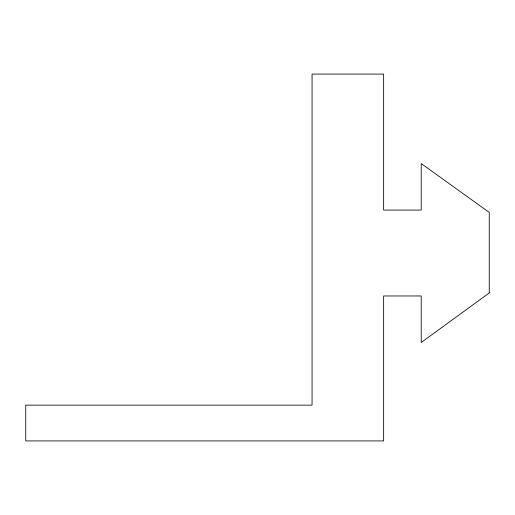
<?xml version="1.0" encoding="UTF-8"?>
<svg xmlns="http://www.w3.org/2000/svg" width="515" height="515" viewBox="0 0 515 515"><rect width="100%" height="100%" fill="white"/><g stroke="black" fill="none" stroke-linecap="round" stroke-linejoin="round"><path stroke-width="0.77" d="M489.25 292.951L421.219 342.501L421.219 295.971L383.643 295.971L383.643 440.917L25.75 440.917L25.75 405.131L312.064 405.131L312.064 74.083L383.643 74.083L383.643 210.081L421.219 210.081L421.219 163.551L489.25 212.425L489.25 292.951"/></g></svg>
